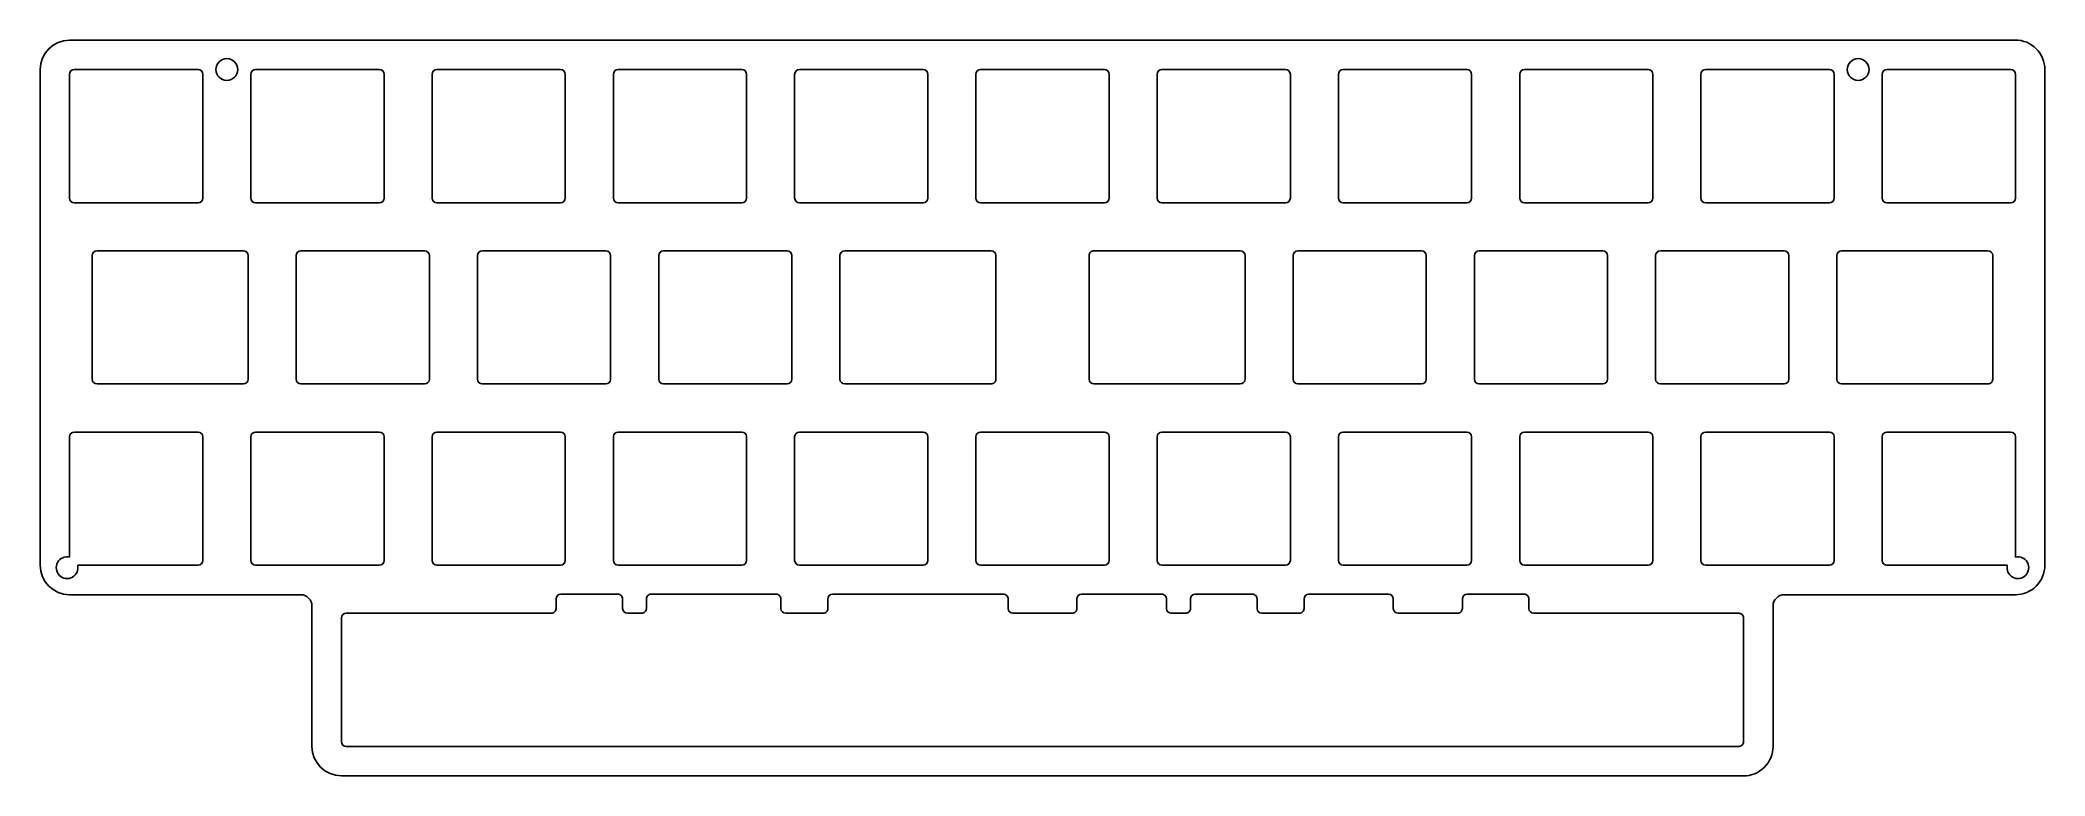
# Model space of a CAD drawing. Extents: x 52 to 263, y -133 to -56.
import ezdxf

# ---------------------------------------------------------------- set-up
doc = ezdxf.new("R2010")
doc.units = 0
doc.layers.add('BLACK', color=7, linetype='CONTINUOUS')

msp = doc.modelspace()

# ---------------------------------------------------------------- linework, layer by layer
at = {"layer": 'BLACK', "linetype": 'CONTINUOUS'}
for p, q in [((54.906375, -55.783517), (259.406375, -55.783517)), ((51.806375, -110.983517), (51.806375, -58.883517)), ((68.4064, -58.8835), (55.4064, -58.8835)), ((87.4564, -58.8835), (74.4564, -58.8835)), ((106.5064, -58.8835), (93.5064, -58.8835)), ((125.5564, -58.8835), (112.5564, -58.8835)), ((144.6064, -58.8835), (131.6064, -58.8835)), ((163.6564, -58.8835), (150.6564, -58.8835)), ((182.7064, -58.8835), (169.7064, -58.8835)), ((201.7564, -58.8835), (188.7564, -58.8835)), ((220.8064, -58.8835), (207.8064, -58.8835)), ((239.8564, -58.8835), (226.8564, -58.8835)), ((258.9064, -58.8835), (245.9064, -58.8835)), ((262.506375, -58.883517), (262.506375, -110.983517)), ((54.9064, -59.3835), (54.9064, -72.3835)), ((68.9064, -72.3835), (68.9064, -59.3835)), ((73.9564, -59.3835), (73.9564, -72.3835)), ((87.9564, -72.3835), (87.9564, -59.3835)), ((93.0064, -59.3835), (93.0064, -72.3835)), ((107.0064, -72.3835), (107.0064, -59.3835)), ((112.0564, -59.3835), (112.0564, -72.3835)), ((126.0564, -72.3835), (126.0564, -59.3835)), ((131.1064, -59.3835), (131.1064, -72.3835)), ((145.1064, -72.3835), (145.1064, -59.3835)), ((150.1564, -59.3835), (150.1564, -72.3835)), ((164.1564, -72.3835), (164.1564, -59.3835)), ((169.2064, -59.3835), (169.2064, -72.3835)), ((183.2064, -72.3835), (183.2064, -59.3835)), ((188.2564, -59.3835), (188.2564, -72.3835)), ((202.2564, -72.3835), (202.2564, -59.3835)), ((207.3064, -59.3835), (207.3064, -72.3835)), ((221.3064, -72.3835), (221.3064, -59.3835)), ((226.3564, -59.3835), (226.3564, -72.3835)), ((240.3564, -72.3835), (240.3564, -59.3835)), ((245.4064, -59.3835), (245.4064, -72.3835)), ((259.4064, -72.3835), (259.4064, -59.3835)), ((55.4064, -72.8835), (68.4064, -72.8835)), ((74.4564, -72.8835), (87.4564, -72.8835)), ((93.5064, -72.8835), (106.5064, -72.8835)), ((112.5564, -72.8835), (125.5564, -72.8835)), ((131.6064, -72.8835), (144.6064, -72.8835)), ((150.6564, -72.8835), (163.6564, -72.8835)), ((169.7064, -72.8835), (182.7064, -72.8835)), ((188.7564, -72.8835), (201.7564, -72.8835)), ((207.8064, -72.8835), (220.8064, -72.8835)), ((226.8564, -72.8835), (239.8564, -72.8835)), ((245.9064, -72.8835), (258.9064, -72.8835)), ((60.1689, -77.9335), (57.78765, -77.9335)), ((70.78765, -77.9335), (60.1689, -77.9335)), ((73.1689, -77.9335), (70.78765, -77.9335)), ((92.2189, -77.9335), (79.2189, -77.9335)), ((111.2689, -77.9335), (98.2689, -77.9335)), ((130.3189, -77.9335), (117.3189, -77.9335)), ((138.75015, -77.9335), (136.3689, -77.9335)), ((149.3689, -77.9335), (138.75015, -77.9335)), ((151.7501, -77.9335), (149.3689, -77.9335)), ((164.9439, -77.9335), (162.56265, -77.9335)), ((175.56265, -77.9335), (164.9439, -77.9335)), ((177.9439, -77.9335), (175.56265, -77.9335)), ((196.9939, -77.9335), (183.9939, -77.9335)), ((216.0439, -77.9335), (203.0439, -77.9335)), ((235.0939, -77.9335), (222.0939, -77.9335)), ((243.52515, -77.9335), (241.1439, -77.9335)), ((254.1439, -77.9335), (243.52515, -77.9335)), ((256.5251, -77.9335), (254.1439, -77.9335)), ((57.28765, -78.4335), (57.28765, -91.4335)), ((73.6689, -91.4335), (73.6689, -78.4335)), ((78.7189, -78.4335), (78.7189, -91.4335)), ((92.7189, -91.4335), (92.7189, -78.4335)), ((97.7689, -78.4335), (97.7689, -91.4335)), ((111.7689, -91.4335), (111.7689, -78.4335)), ((116.8189, -78.4335), (116.8189, -91.4335)), ((130.8189, -91.4335), (130.8189, -78.4335)), ((135.8689, -78.4335), (135.8689, -91.4335)), ((152.25015, -91.4335), (152.25015, -78.426529)), ((162.06265, -78.4335), (162.06265, -91.4404)), ((178.4439, -91.4335), (178.4439, -78.4335)), ((183.4939, -78.4335), (183.4939, -91.4335)), ((197.4939, -91.4335), (197.4939, -78.4335)), ((202.5439, -78.4335), (202.5439, -91.4335)), ((216.5439, -91.4335), (216.5439, -78.4335)), ((221.5939, -78.4335), (221.5939, -91.4335)), ((235.5939, -91.4335), (235.5939, -78.4335)), ((240.6439, -78.4335), (240.6439, -91.4335)), ((257.02515, -91.4335), (257.02515, -78.426529)), ((57.78765, -91.9335), (60.1689, -91.9335)), ((60.1689, -91.9335), (70.78765, -91.9335)), ((70.78765, -91.9335), (73.1689, -91.9335)), ((79.2189, -91.9335), (92.2189, -91.9335)), ((98.2689, -91.9335), (111.2689, -91.9335)), ((117.3189, -91.9335), (130.3189, -91.9335)), ((136.3689, -91.9335), (138.75015, -91.9335)), ((138.75015, -91.9335), (149.3689, -91.9335)), ((149.3689, -91.9335), (151.75015, -91.9335)), ((162.5628, -91.9335), (164.9439, -91.9335)), ((164.9439, -91.9335), (175.56265, -91.9335)), ((175.56265, -91.9335), (177.9439, -91.9335)), ((183.9939, -91.9335), (196.9939, -91.9335)), ((203.0439, -91.9335), (216.0439, -91.9335)), ((222.0939, -91.9335), (235.0939, -91.9335)), ((241.1439, -91.9335), (243.52515, -91.9335)), ((243.52515, -91.9335), (254.1439, -91.9335)), ((254.1439, -91.9335), (256.52515, -91.9335)), ((54.9064, -97.4835), (54.902847, -110.129947)), ((68.4064, -96.9835), (55.4064, -96.9835)), ((68.9064, -110.4835), (68.9064, -97.4835)), ((73.9564, -97.4835), (73.9564, -110.4835)), ((87.4564, -96.9835), (74.4564, -96.9835)), ((87.9564, -110.4835), (87.9564, -97.4835)), ((93.0064, -97.4835), (93.0064, -110.4835)), ((106.5064, -96.9835), (93.5064, -96.9835)), ((107.0064, -110.4835), (107.0064, -97.4835)), ((112.0564, -97.4835), (112.0564, -110.4835)), ((125.5564, -96.9835), (112.5564, -96.9835)), ((126.0564, -110.4835), (126.0564, -97.4835)), ((131.1064, -97.4835), (131.1064, -110.4835)), ((144.6064, -96.9835), (131.6064, -96.9835)), ((145.1064, -110.4835), (145.1064, -97.4835)), ((150.1564, -97.4835), (150.1564, -110.4835)), ((163.6564, -96.9835), (150.6564, -96.9835)), ((164.1564, -110.4835), (164.1564, -97.4835)), ((169.2064, -97.4835), (169.2064, -110.4835)), ((182.7064, -96.9835), (169.7064, -96.9835)), ((183.2064, -110.4835), (183.2064, -97.4835)), ((188.2564, -97.4835), (188.2564, -110.4835)), ((201.7564, -96.9835), (188.7564, -96.9835)), ((202.2564, -110.4835), (202.2564, -97.4835)), ((207.3064, -97.4835), (207.3064, -110.4835)), ((220.8064, -96.9835), (207.8064, -96.9835)), ((221.3064, -110.4835), (221.3064, -97.4835)), ((226.3564, -97.4835), (226.3564, -110.4835)), ((239.8564, -96.9835), (226.8564, -96.9835)), ((240.3564, -110.4835), (240.3564, -97.4835)), ((245.4064, -97.4835), (245.4064, -110.4835)), ((258.9064, -96.9835), (245.9064, -96.9835)), ((259.410353, -110.129947), (259.4064, -97.4835)), ((55.759825, -110.986496), (68.4064, -110.9835)), ((74.4564, -110.9835), (87.4564, -110.9835)), ((93.5064, -110.9835), (106.5064, -110.9835)), ((112.5564, -110.9835), (125.5564, -110.9835)), ((131.6064, -110.9835), (144.6064, -110.9835)), ((150.6564, -110.9835), (163.6564, -110.9835)), ((169.7064, -110.9835), (182.7064, -110.9835)), ((188.7564, -110.9835), (201.7564, -110.9835)), ((207.8064, -110.9835), (220.8064, -110.9835)), ((226.8564, -110.9835), (239.8564, -110.9835)), ((245.9064, -110.9835), (258.553375, -110.986496)), ((79.181375, -114.083517), (54.906375, -114.083517)), ((80.381375, -130.033517), (80.381375, -115.283517)), ((106.031375, -115.533517), (106.031375, -114.533517)), ((106.531375, -114.033517), (112.531375, -114.033517)), ((113.031375, -114.533517), (113.031375, -115.533517)), ((115.524625, -115.533517), (115.524625, -114.533517)), ((116.024625, -114.033517), (129.168375, -114.033517)), ((129.668375, -114.533517), (129.668375, -115.533517)), ((134.606375, -115.533517), (134.606375, -114.533517)), ((135.106375, -114.033517), (153.044375, -114.033517)), ((153.544375, -114.533517), (153.544375, -115.533517)), ((160.768375, -115.533517), (160.768375, -114.533517)), ((161.268375, -114.033517), (169.681375, -114.033517)), ((170.181375, -114.533517), (170.181375, -115.533517)), ((172.706375, -115.533517), (172.706375, -114.533517)), ((173.206375, -114.033517), (179.206375, -114.033517)), ((179.706375, -114.533517), (179.706375, -115.533517)), ((184.644375, -115.533517), (184.644375, -114.533517)), ((185.144375, -114.033517), (193.525625, -114.033517)), ((194.025625, -114.533517), (194.025625, -115.533517)), ((201.281375, -115.533517), (201.281375, -114.533517)), ((201.781375, -114.033517), (207.781375, -114.033517)), ((208.281375, -114.533517), (208.281375, -115.533517)), ((233.931375, -115.283517), (233.931375, -130.033517)), ((259.406375, -114.083517), (235.131375, -114.083517)), ((83.481375, -129.533517), (83.481375, -116.533517)), ((83.981375, -116.033517), (105.531375, -116.033517)), ((113.531375, -116.033517), (115.024625, -116.033517)), ((130.168375, -116.033517), (134.106375, -116.033517)), ((154.044375, -116.033517), (160.268375, -116.033517)), ((170.681375, -116.033517), (172.206375, -116.033517)), ((180.206375, -116.033517), (184.144375, -116.033517)), ((194.525625, -116.033517), (200.781375, -116.033517)), ((208.781375, -116.033517), (230.331375, -116.033517)), ((230.831375, -116.533517), (230.831375, -129.533517)), ((230.331375, -130.033517), (83.981375, -130.033517)), ((230.831375, -133.133517), (83.481375, -133.133517))]:
    msp.add_line(p, q, dxfattribs=at)
at = {"layer": 'BLACK'}
for centre in [(71.431375, -58.883517), (242.881375, -58.883517)]:
    msp.add_circle(centre, 1.15, dxfattribs=at)
for centre, radius, start, end in [((54.9064, -58.8835), 3.100025, -269.99953793, -179.9996858), ((259.4064, -58.8835), 3.099983, -0.00031421, 90.00046207), ((55.4064, -59.3835), 0.5, 90, 180), ((68.4064, -59.3835), 0.5, 0, 90), ((74.4564, -59.3835), 0.5, 90, 180), ((87.4564, -59.3835), 0.5, 0, 90), ((93.5064, -59.3835), 0.5, 90, 180), ((106.5064, -59.3835), 0.5, 0, 90), ((112.5564, -59.3835), 0.5, 90, 180), ((125.5564, -59.3835), 0.5, 0, 90), ((131.6064, -59.3835), 0.5, 90, 180), ((144.6064, -59.3835), 0.5, 0, 90), ((150.6564, -59.3835), 0.5, 90, 180), ((163.6564, -59.3835), 0.5, 0, 90), ((169.7064, -59.3835), 0.5, 90, 180), ((182.7064, -59.3835), 0.5, 0, 90), ((188.7564, -59.3835), 0.5, 90, 180), ((201.7564, -59.3835), 0.5, 0, 90), ((207.8064, -59.3835), 0.5, 90, 180), ((220.8064, -59.3835), 0.5, 0, 90), ((226.8564, -59.3835), 0.5, 90, 180), ((239.8564, -59.3835), 0.5, 0, 90), ((245.9064, -59.3835), 0.5, 90, 180), ((258.9064, -59.3835), 0.5, 0, 90), ((55.4064, -72.3835), 0.5, -180, -90), ((68.4064, -72.3835), 0.5, -90, 0), ((74.4564, -72.3835), 0.5, -180, -90), ((87.4564, -72.3835), 0.5, -90, 0), ((93.5064, -72.3835), 0.5, -180, -90), ((106.5064, -72.3835), 0.5, -90, 0), ((112.5564, -72.3835), 0.5, -180, -90), ((125.5564, -72.3835), 0.5, -90, 0), ((131.6064, -72.3835), 0.5, -180, -90), ((144.6064, -72.3835), 0.5, -90, 0), ((150.6564, -72.3835), 0.5, -180, -90), ((163.6564, -72.3835), 0.5, -90, 0), ((169.7064, -72.3835), 0.5, -180, -90), ((182.7064, -72.3835), 0.5, -90, 0), ((188.7564, -72.3835), 0.5, -180, -90), ((201.7564, -72.3835), 0.5, -90, 0), ((207.8064, -72.3835), 0.5, -180, -90), ((220.8064, -72.3835), 0.5, -90, 0), ((226.8564, -72.3835), 0.5, -180, -90), ((239.8564, -72.3835), 0.5, -90, 0), ((245.9064, -72.3835), 0.5, -180, -90), ((258.9064, -72.3835), 0.5, -90, 0), ((57.78765, -78.4335), 0.5, 90, 180), ((73.1689, -78.4335), 0.5, 0, 90), ((79.2189, -78.4335), 0.5, 90, 180), ((92.2189, -78.4335), 0.5, 0, 90), ((98.2689, -78.4335), 0.5, 90, 180), ((111.2689, -78.4335), 0.5, 0, 90), ((117.3189, -78.4335), 0.5, 90, 180), ((130.3189, -78.4335), 0.5, 0, 90), ((136.3689, -78.4335), 0.5, 90, 180), ((151.75, -78.4337), 0.5002, 0.82143334, 89.98854543), ((162.5626, -78.4335), 0.49995, 89.99427042, 180), ((177.9439, -78.4335), 0.5, 0, 90), ((183.9939, -78.4335), 0.5, 90, 180), ((196.9939, -78.4335), 0.5, 0, 90), ((203.0439, -78.4335), 0.5, 90, 180), ((216.0439, -78.4335), 0.5, 0, 90), ((222.0939, -78.4335), 0.5, 90, 180), ((235.0939, -78.4335), 0.5, 0, 90), ((241.1439, -78.4335), 0.5, 90, 180), ((256.525, -78.4337), 0.5002, 0.82143334, 89.98854543), ((57.78765, -91.4335), 0.5, -180, -90), ((73.1689, -91.4335), 0.5, -90, 0), ((79.2189, -91.4335), 0.5, -180, -90), ((92.2189, -91.4335), 0.5, -90, 0), ((98.2689, -91.4335), 0.5, -180, -90), ((111.2689, -91.4335), 0.5, -90, 0), ((117.3189, -91.4335), 0.5, -180, -90), ((130.3189, -91.4335), 0.5, -90, 0), ((136.3689, -91.4335), 0.5, -180, -90), ((151.7502, -91.4335), 0.49995, -90.00572958, 0), ((162.5628, -91.4333), 0.5002, -179.18669857, -90), ((177.9439, -91.4335), 0.5, -90, 0), ((183.9939, -91.4335), 0.5, -180, -90), ((196.9939, -91.4335), 0.5, -90, 0), ((203.0439, -91.4335), 0.5, -180, -90), ((216.0439, -91.4335), 0.5, -90, 0), ((222.0939, -91.4335), 0.5, -180, -90), ((235.0939, -91.4335), 0.5, -90, 0), ((241.1439, -91.4335), 0.5, -180, -90), ((256.5252, -91.4335), 0.49995, -90.00572958, 0), ((55.4064, -97.4835), 0.5, 90, 180), ((68.4064, -97.4835), 0.5, 0, 90), ((74.4564, -97.4835), 0.5, 90, 180), ((87.4564, -97.4835), 0.5, 0, 90), ((93.5064, -97.4835), 0.5, 90, 180), ((106.5064, -97.4835), 0.5, 0, 90), ((112.5564, -97.4835), 0.5, 90, 180), ((125.5564, -97.4835), 0.5, 0, 90), ((131.6064, -97.4835), 0.5, 90, 180), ((144.6064, -97.4835), 0.5, 0, 90), ((150.6564, -97.4835), 0.5, 90, 180), ((163.6564, -97.4835), 0.5, 0, 90), ((169.7064, -97.4835), 0.5, 90, 180), ((182.7064, -97.4835), 0.5, 0, 90), ((188.7564, -97.4835), 0.5, 90, 180), ((201.7564, -97.4835), 0.5, 0, 90), ((207.8064, -97.4835), 0.5, 90, 180), ((220.8064, -97.4835), 0.5, 0, 90), ((226.8564, -97.4835), 0.5, 90, 180), ((239.8564, -97.4835), 0.5, 0, 90), ((245.9064, -97.4835), 0.5, 90, 180), ((258.9064, -97.4835), 0.5, 0, 90), ((54.9064, -110.9835), 3.100017, -179.9996858, -90.00046206), ((54.6474, -111.2425), 1.141502, -282.93123211, 12.9599185), ((68.4064, -110.4835), 0.5, -90, 0), ((74.4564, -110.4835), 0.5, -180, -90), ((87.4564, -110.4835), 0.5, -90, 0), ((93.5064, -110.4835), 0.5, -180, -90), ((106.5064, -110.4835), 0.5, -90, 0), ((112.5564, -110.4835), 0.5, -180, -90), ((125.5564, -110.4835), 0.5, -90, 0), ((131.6064, -110.4835), 0.5, -180, -90), ((144.6064, -110.4835), 0.5, -90, 0), ((150.6564, -110.4835), 0.5, -180, -90), ((163.6564, -110.4835), 0.5, -90, 0), ((169.7064, -110.4835), 0.5, -180, -90), ((182.7064, -110.4835), 0.5, -90, 0), ((188.7564, -110.4835), 0.5, -180, -90), ((201.7564, -110.4835), 0.5, -90, 0), ((207.8064, -110.4835), 0.5, -180, -90), ((220.8064, -110.4835), 0.5, -90, 0), ((226.8564, -110.4835), 0.5, -180, -90), ((239.8564, -110.4835), 0.5, -90, 0), ((245.9064, -110.4835), 0.5, -180, -90), ((259.6658, -111.2425), 1.141502, -192.9599185, 102.93123211), ((259.4064, -110.9835), 3.099975, -90.00046206, -0.00031421), ((79.1814, -115.2835), 1.199983, -0.00081171, 90.00119368), ((105.5314, -115.5335), 0.499975, -90.00286469, -0.00194815), ((106.5314, -114.5335), 0.500025, -269.99713511, -179.99805204), ((112.5314, -114.5335), 0.499983, -0.00194815, 90.00286489), ((113.5314, -115.5335), 0.500017, -179.99805204, -90.00286469), ((115.0247, -115.5336), 0.499925, -90.00859579, 0.00951253), ((116.0246, -114.5335), 0.499975, -270.00286489, -179.99805185), ((129.1684, -114.5335), 0.499983, -0.00194815, 90.00286489), ((130.1684, -115.5335), 0.500017, -179.99805204, -90.00286469), ((134.1064, -115.5335), 0.499975, -90.00286469, -0.00194815), ((135.1064, -114.5335), 0.500025, -269.99713511, -179.99805204), ((153.0444, -114.5335), 0.499983, -0.00194815, 90.00286489), ((154.0444, -115.5335), 0.500017, -179.99805204, -90.00286469), ((160.2684, -115.5335), 0.499975, -90.00286469, -0.00194815), ((161.2684, -114.5335), 0.500025, -269.99713511, -179.99805204), ((169.6814, -114.5335), 0.499983, -0.00194815, 90.00286489), ((170.6814, -115.5335), 0.500017, -179.99805204, -90.00286469), ((172.2064, -115.5335), 0.499975, -90.00286469, -0.00194815), ((173.2064, -114.5335), 0.500025, -269.99713511, -179.99805204), ((179.2064, -114.5335), 0.499983, -0.00194815, 90.00286489), ((180.2064, -115.5335), 0.500017, -179.99805204, -90.00286469), ((184.1444, -115.5335), 0.499975, -90.00286469, -0.00194815), ((185.1444, -114.5335), 0.500025, -269.99713511, -179.99805204), ((193.5255, -114.5336), 0.500083, 0.00950872, 89.98567843), ((194.5257, -115.5334), 0.500117, -179.9865948, -90.00859236), ((200.7814, -115.5335), 0.499975, -90.00286469, -0.00194815), ((201.7814, -114.5335), 0.500025, -269.99713511, -179.99805204), ((207.7814, -114.5335), 0.499983, -0.00194815, 90.00286489), ((208.7814, -115.5335), 0.500017, -179.99805204, -90.00286469), ((235.1314, -115.2835), 1.200025, -269.99880632, -179.99918833), ((83.9814, -116.5335), 0.500025, -269.99713511, -179.99805204), ((230.3314, -116.5335), 0.499983, -0.00194815, 90.00286489), ((83.4814, -130.0335), 3.100017, -179.9996858, -90.00046206), ((83.9814, -129.5335), 0.500017, -179.99805204, -90.00286469), ((230.3314, -129.5335), 0.499975, -90.00286469, -0.00194815), ((230.8314, -130.0335), 3.099975, -90.00046206, -0.00031421)]:
    msp.add_arc(centre, radius, start, end, dxfattribs=at)

doc.saveas('drawing.dxf')
